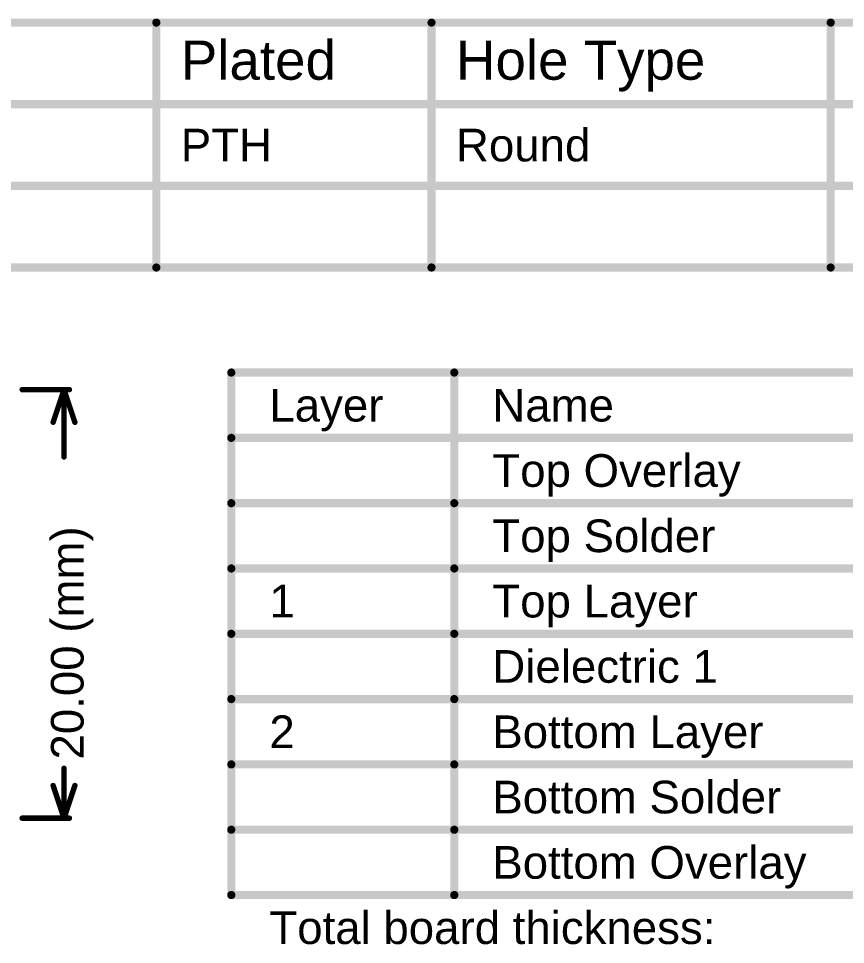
# Model space of a CAD drawing. Header units: inches. Extents: x 95 to 271, y 81 to 124.
# Drawn here: x 143.67 to 182.28, y 81.11 to 124.32 of the extents above; entities that cross this region are included whole.
import ezdxf

# ---------------------------------------------------------------- set-up
doc = ezdxf.new("R2010")
doc.units = ezdxf.units.IN
for name, color, linetype in [('Drill Drawing', 1, 'Continuous'), ('Fab', 76, 'Continuous'), ('Mechanical 1', 6, 'Continuous')]:
    doc.layers.add(name, color=color, linetype=linetype)
doc.styles.add('Arial', font='', dxfattribs={"height": 0.2})
doc.styles.get('Arial').set_extended_font_data('Arial')

msp = doc.modelspace()

# ---------------------------------------------------------------- linework, layer by layer
at = {"layer": 'Drill Drawing', "const_width": 0.381}
for points in [[(94.723, 124.13), (271.256, 124.13)], [(150.106, 112.7), (150.106, 124.13)], [(162.955, 112.7), (162.955, 124.13)], [(181.594, 112.7), (181.594, 124.13)], [(94.723, 120.32), (271.256, 120.32)], [(94.723, 116.51), (271.256, 116.51)], [(94.723, 112.7), (271.256, 112.7)]]:
    msp.add_lwpolyline(points, dxfattribs=at)
at = {"layer": 'Drill Drawing', "const_width": 0.191}
for points in [[(150.011, 124.13, 1), (150.201, 124.13, 1)], [(162.86, 124.13, 1), (163.05, 124.13, 1)], [(181.499, 124.13, 1), (181.689, 124.13, 1)], [(150.011, 112.7, 1), (150.201, 112.7, 1)], [(162.86, 112.7, 1), (163.05, 112.7, 1)], [(181.499, 112.7, 1), (181.689, 112.7, 1)]]:
    msp.add_lwpolyline(points, format="xyb", close=True, dxfattribs=at)
at = {"layer": 'Fab', "const_width": 0.381}
for points in [[(153.607, 107.798), (268.892, 107.798)], [(153.607, 83.414), (153.607, 107.798)], [(164.018, 83.414), (164.018, 107.798)], [(153.607, 104.75), (268.892, 104.75)], [(153.607, 101.702), (164.018, 101.702)], [(164.018, 101.702), (187.634, 101.702)], [(153.607, 98.654), (164.018, 98.654)], [(164.018, 98.654), (187.634, 98.654)], [(153.607, 95.606), (164.018, 95.606)], [(164.018, 95.606), (187.634, 95.606)], [(153.607, 92.558), (164.018, 92.558)], [(164.018, 92.558), (187.634, 92.558)], [(153.607, 89.51), (164.018, 89.51)], [(164.018, 89.51), (187.634, 89.51)], [(153.607, 86.462), (164.018, 86.462)], [(164.018, 86.462), (187.634, 86.462)], [(153.607, 83.414), (164.018, 83.414)], [(164.018, 83.414), (187.634, 83.414)]]:
    msp.add_lwpolyline(points, dxfattribs=at)
at = {"layer": 'Fab', "const_width": 0.191}
for points in [[(153.511, 107.798, 1), (153.702, 107.798, 1)], [(153.511, 107.798, 1), (153.702, 107.798, 1)], [(163.923, 107.798, 1), (164.114, 107.798, 1)], [(153.511, 104.75, 1), (153.702, 104.75, 1)], [(153.511, 101.702, 1), (153.702, 101.702, 1)], [(163.923, 101.702, 1), (164.114, 101.702, 1)], [(163.923, 101.702, 1), (164.114, 101.702, 1)], [(153.511, 98.654, 1), (153.702, 98.654, 1)], [(163.923, 98.654, 1), (164.114, 98.654, 1)], [(163.923, 98.654, 1), (164.114, 98.654, 1)], [(153.511, 95.606, 1), (153.702, 95.606, 1)], [(163.923, 95.606, 1), (164.114, 95.606, 1)], [(163.923, 95.606, 1), (164.114, 95.606, 1)], [(153.511, 92.558, 1), (153.702, 92.558, 1)], [(163.923, 92.558, 1), (164.114, 92.558, 1)], [(163.923, 92.558, 1), (164.114, 92.558, 1)], [(153.511, 89.51, 1), (153.702, 89.51, 1)], [(163.923, 89.51, 1), (164.114, 89.51, 1)], [(163.923, 89.51, 1), (164.114, 89.51, 1)], [(153.511, 86.462, 1), (153.702, 86.462, 1)], [(163.923, 86.462, 1), (164.114, 86.462, 1)], [(163.923, 86.462, 1), (164.114, 86.462, 1)], [(153.511, 83.414, 1), (153.702, 83.414, 1)], [(153.511, 83.414, 1), (153.702, 83.414, 1)], [(163.923, 83.414, 1), (164.114, 83.414, 1)], [(163.923, 83.414, 1), (164.114, 83.414, 1)], [(163.923, 83.414, 1), (164.114, 83.414, 1)]]:
    msp.add_lwpolyline(points, format="xyb", close=True, dxfattribs=at)
at = {"layer": 'Mechanical 1', "const_width": 0.254}
for points in [[(143.843, 107), (146.05, 107)], [(145.288, 105.476), (145.796, 107)], [(145.796, 107), (146.304, 105.476)], [(145.796, 103.856), (145.796, 107)], [(145.796, 87), (145.796, 89.331)], [(145.288, 88.524), (145.796, 87)], [(145.796, 87), (146.304, 88.524)], [(143.843, 87), (146.05, 87)]]:
    msp.add_lwpolyline(points, dxfattribs=at)
at = {"layer": 'Mechanical 1', "const_width": 0.127}
for points in [[(143.779, 107, 1), (143.906, 107, 1)], [(145.732, 107, 1), (145.859, 107, 1)], [(145.732, 107, 1), (145.859, 107, 1)], [(145.732, 107, 1), (145.859, 107, 1)], [(145.987, 107, 1), (146.113, 107, 1)], [(145.225, 105.476, 1), (145.351, 105.476, 1)], [(146.24, 105.476, 1), (146.368, 105.476, 1)], [(145.732, 103.856, 1), (145.859, 103.856, 1)], [(145.732, 89.331, 1), (145.859, 89.331, 1)], [(145.225, 88.524, 1), (145.351, 88.524, 1)], [(146.24, 88.524, 1), (146.368, 88.524, 1)], [(143.779, 87, 1), (143.906, 87, 1)], [(145.732, 87, 1), (145.859, 87, 1)], [(145.732, 87, 1), (145.859, 87, 1)], [(145.732, 87, 1), (145.859, 87, 1)], [(145.987, 87, 1), (146.113, 87, 1)]]:
    msp.add_lwpolyline(points, format="xyb", close=True, dxfattribs=at)

# ---------------------------------------------------------------- texts
at = {"layer": 'Drill Drawing', "style": 'Arial'}
for s, height, p in [('Plated', 1.8288, (151.249, 121.463)), ('Hole Type', 1.8288, (164.098, 121.463)), ('PTH', 1.524, (151.249, 117.653)), ('Round', 1.524, (164.098, 117.653))]:
    msp.add_text(s, height=height, dxfattribs=at).set_placement(p)
at = {"layer": 'Fab', "style": 'Arial'}
for s, p in [('Layer', (155.385, 105.512)), ('Name', (165.796, 105.512)), ('Top Overlay', (165.796, 102.464)), ('Top Solder', (165.796, 99.416)), ('1', (155.385, 96.368)), ('Top Layer', (165.796, 96.368)), ('Dielectric 1', (165.796, 93.32)), ('2', (155.385, 90.272)), ('Bottom Layer', (165.796, 90.272)), ('Bottom Solder', (165.796, 87.224)), ('Bottom Overlay', (165.796, 84.176)), ('Total board thickness:', (155.385, 81.128))]:
    msp.add_text(s, height=1.524, dxfattribs=at).set_placement(p)
at = {"layer": 'Mechanical 1', "style": 'Arial'}
msp.add_text('20.00 (mm)', height=1.524, rotation=90, dxfattribs=at).set_placement((146.71, 89.738))

doc.saveas('drawing.dxf')
